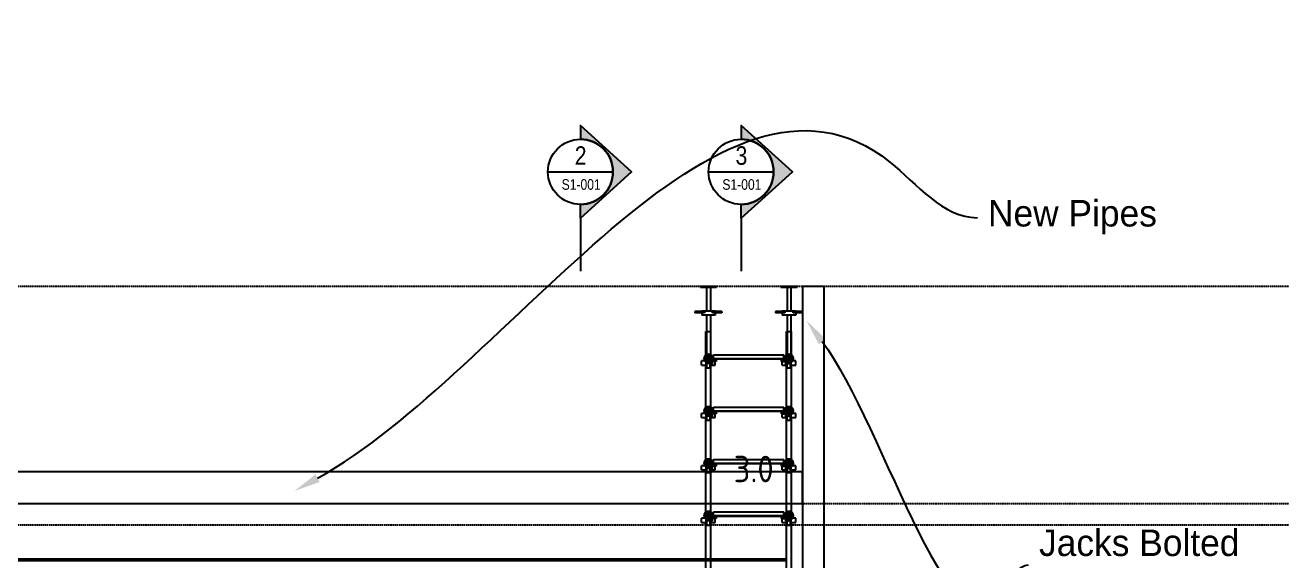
# Model space of a CAD drawing. Header units: millimetres. Extents: x 9116 to 195096, y -114281 to 55636.
# Drawn here: x 31272 to 43223, y -26767 to -21708 of the extents above; entities that cross this region are included whole.
import ezdxf
from ezdxf import colors
from ezdxf.entities.mleader import LeaderData, LeaderLine
from ezdxf.enums import TextEntityAlignment as Align
from ezdxf.math import Vec2, Vec3

# ---------------------------------------------------------------- set-up
doc = ezdxf.new("R2010")
doc.units = ezdxf.units.MM
doc.linetypes.add('KwikScaf_DASHED', pattern=[3.75, 2.5, -1.25])
doc.layers.get('0').update_dxf_attribs({"linetype": 'CONTINUOUS'})
for name, color, linetype in [('Building', 7, 'CONTINUOUS'), ('Grid Lines', 252, 'CONTINUOUS'), ('New Pipes', 7, 'CONTINUOUS'), ('Revision C', 252, 'CONTINUOUS'), ('Scaffold', 7, 'CONTINUOUS')]:
    doc.layers.add(name, color=color, linetype=linetype)
doc.styles.add('ARCH', font='archd.shx', dxfattribs={"height": 250})
doc.styles.add('KwikScaf ISO', font='isocp.shx')

# ---------------------------------------------------------------- blocks, each defined once
blk = doc.blocks.new('Filled Arrow Section Half B')
h = blk.add_hatch(color=256)
edge = h.paths.add_edge_path()
edge.add_line((0, -875), (969, 0))
edge.add_line((969, 0), (0, 875))
edge.add_line((0, 875), (0, 615))
edge.add_arc((0, 0), 615, -90, 90, ccw=False)
edge.add_line((0, -615), (0, -875))
for q in [(0, -615), (0, -1875)]:
    blk.add_line((0, -875), q)
blk.add_lwpolyline([(0, -875), (969, 0), (0, 875), (0, 615)])
blk.add_circle((0, 0), 615)
blk.add_arc((0, 0), 615, 270, 90)
blk = doc.blocks.new('2D Jack Adjustable Screw')
at = {"color": 0, "extrusion": (1, -1.83691e-16, 2.30446e-16)}
for p, q in [((-35, 151.5), (-20, 151.5)), ((-35, 62.25), (-35, 151.5)), ((-20, 62.25), (-20, 151.5)), ((-265.5, 100), (-273.5, 100)), ((-273.5, 100), (-273.5, -52)), ((-265.5, 100), (-265.5, -52)), ((-265.5, 42.5), (-40, 42.5)), ((-265.5, 5.5), (-40, 5.5)), ((-40, 87.75), (-35, 87.75)), ((-40, 87.75), (-40, 24)), ((-40, 24), (-40, -39.75)), ((-35, 62.25), (-20, 62.25)), ((-20, 87.75), (0, 87.75)), ((0, 24), (0, 87.75)), ((0, 42.5), (454.5, 42.5)), ((0, -39.75), (0, 24)), ((0, 5.5), (454.5, 5.5)), ((454.5, 24), (454.5, 42.5)), ((454.5, 5.5), (454.5, 24)), ((-265.5, -52), (-273.5, -52)), ((-40, -39.75), (-35, -39.75)), ((-20, -14.25), (-35, -14.25)), ((-35, -103.5), (-35, -14.25)), ((-35, -103.5), (-20, -103.5)), ((-20, -103.5), (-20, -14.25)), ((-20, -39.75), (0, -39.75))]:
    blk.add_line(p, q, dxfattribs=at)
blk = doc.blocks.new('2D Transom 0.7 Metre')
at = {"color": 0, "extrusion": (0, 1, -1.83691e-16)}
for p, q in [((0, -25), (0, 50)), ((0, 50), (20, 50)), ((50, 0), (13, 0)), ((20, 50), (17, 25)), ((17, 25), (25, 25)), ((25, 63), (689, 63)), ((25, 30), (25, 63)), ((25, 30), (689, 30)), ((25, 25), (25, 30)), ((25, 25), (689, 25)), ((50, 25), (50, 0)), ((664, 25), (664, 0)), ((664, 0), (701, 0)), ((689, 30), (689, 63)), ((689, 25), (689, 30)), ((697, 25), (689, 25)), ((694, 50), (697, 25)), ((714, 50), (694, 50)), ((701, 0), (704, -25)), ((714, -25), (714, 50)), ((10, -25), (0, -25)), ((13, 0), (10, -25)), ((704, -25), (714, -25))]:
    blk.add_line(p, q, dxfattribs=at)

msp = doc.modelspace()

# ---------------------------------------------------------------- linework, layer by layer
at = {"layer": 'Building'}
for p, q in [((38624.4, -24172.7), (38624.4, -33648.7)), ((38624.4, -24172.7), (38824.4, -24172.7)), ((38824.4, -24172.7), (38824.4, -33648.7))]:
    msp.add_line(p, q, dxfattribs=at)
at = {"layer": 'Grid Lines'}
for p, q in [((36215.4, -23092.1), (36830.4, -23092.1)), ((37735.5, -23092.1), (38350.5, -23092.1))]:
    msp.add_line(p, q, dxfattribs=at)
at = {"layer": 'Grid Lines', "color": 252, "linetype": 'KwikScaf_DASHED'}
for p, q in [((19632.3, -24172.7), (43222.7, -24172.7)), ((24416.2, -26226.7), (43222.7, -26226.7)), ((19632.3, -26426.7), (43222.7, -26426.7))]:
    msp.add_line(p, q, dxfattribs=at)
at = {"layer": 'New Pipes', "color": 4}
msp.add_lwpolyline([(27704, -26226.7), (38624.4, -26226.7), (38624.4, -25926.7), (27704, -25926.7)], close=True, dxfattribs=at)
at = {"layer": 'Scaffold', "color": 5, "extrusion": (-1, 6.12323e-17, 0)}
for p, q in [((37709.5, -24599.7), (37757.5, -24599.7)), ((37709.5, -24879.7), (37709.5, -24599.7)), ((37757.5, -24879.7), (37757.5, -24599.7)), ((38471.5, -24599.7), (38519.5, -24599.7)), ((38471.5, -24879.7), (38471.5, -24599.7)), ((38519.5, -24879.7), (38519.5, -24599.7)), ((37674, -24879.7), (37669.5, -24879.7)), ((37669.5, -24919.7), (37669.5, -24879.7)), ((37669.5, -24919.7), (37674, -24919.7)), ((37711.6, -24879.7), (37674, -24879.7)), ((37674, -24919.7), (37711.6, -24919.7)), ((37709.5, -25374.7), (37709.5, -24919.7)), ((37711.6, -24919.7), (37711.6, -24879.7)), ((37715.4, -24879.7), (37711.6, -24879.7)), ((37711.6, -24919.7), (37715.4, -24919.7)), ((37715.4, -24879.7), (37715.4, -24919.7)), ((37727.7, -24904.7), (37717.8, -24904.7)), ((37717.8, -24944.7), (37717.8, -24904.7)), ((37717.8, -24944.7), (37727.7, -24944.7)), ((37739.3, -24904.7), (37727.7, -24904.7)), ((37727.7, -24944.7), (37739.3, -24944.7)), ((37749.2, -24904.7), (37739.3, -24904.7)), ((37739.3, -24944.7), (37749.2, -24944.7)), ((37749.2, -24944.7), (37749.2, -24904.7)), ((37751.7, -24919.7), (37751.7, -24879.7)), ((37755.4, -24879.7), (37751.7, -24879.7)), ((37751.7, -24919.7), (37755.4, -24919.7)), ((37793, -24879.7), (37755.4, -24879.7)), ((37755.4, -24919.7), (37755.4, -24879.7)), ((37755.4, -24919.7), (37793, -24919.7)), ((37757.5, -25374.7), (37757.5, -24919.7)), ((37797.5, -24879.7), (37793, -24879.7)), ((37793, -24919.7), (37797.5, -24919.7)), ((37797.5, -24919.7), (37797.5, -24879.7)), ((38436, -24879.7), (38431.5, -24879.7)), ((38431.5, -24919.7), (38431.5, -24879.7)), ((38431.5, -24919.7), (38436, -24919.7)), ((38473.6, -24879.7), (38436, -24879.7)), ((38436, -24919.7), (38473.6, -24919.7)), ((38471.5, -25374.7), (38471.5, -24919.7)), ((38473.6, -24919.7), (38473.6, -24879.7)), ((38477.4, -24879.7), (38473.6, -24879.7)), ((38473.6, -24919.7), (38477.4, -24919.7)), ((38477.4, -24879.7), (38477.4, -24919.7)), ((38489.7, -24904.7), (38479.8, -24904.7)), ((38479.8, -24944.7), (38479.8, -24904.7)), ((38479.8, -24944.7), (38489.7, -24944.7)), ((38501.3, -24904.7), (38489.7, -24904.7)), ((38489.7, -24944.7), (38501.3, -24944.7)), ((38511.2, -24904.7), (38501.3, -24904.7)), ((38501.3, -24944.7), (38511.2, -24944.7)), ((38511.2, -24944.7), (38511.2, -24904.7)), ((38513.7, -24919.7), (38513.7, -24879.7)), ((38517.4, -24879.7), (38513.7, -24879.7)), ((38513.7, -24919.7), (38517.4, -24919.7)), ((38555, -24879.7), (38517.4, -24879.7)), ((38517.4, -24919.7), (38517.4, -24879.7)), ((38517.4, -24919.7), (38555, -24919.7)), ((38519.5, -25374.7), (38519.5, -24919.7)), ((38559.5, -24879.7), (38555, -24879.7)), ((38555, -24919.7), (38559.5, -24919.7)), ((38559.5, -24919.7), (38559.5, -24879.7)), ((37674, -25374.7), (37669.5, -25374.7)), ((37669.5, -25414.7), (37669.5, -25374.7)), ((37669.5, -25414.7), (37674, -25414.7)), ((37711.6, -25374.7), (37674, -25374.7)), ((37674, -25414.7), (37711.6, -25414.7)), ((37709.5, -25869.7), (37709.5, -25414.7)), ((37711.6, -25414.7), (37711.6, -25374.7)), ((37715.4, -25374.7), (37711.6, -25374.7)), ((37711.6, -25414.7), (37715.4, -25414.7)), ((37715.4, -25374.7), (37715.4, -25414.7)), ((37717.8, -25439.7), (37717.8, -25399.7)), ((37727.7, -25399.7), (37717.8, -25399.7)), ((37717.8, -25439.7), (37727.7, -25439.7)), ((37739.3, -25399.7), (37727.7, -25399.7)), ((37727.7, -25439.7), (37739.3, -25439.7)), ((37749.2, -25399.7), (37739.3, -25399.7)), ((37739.3, -25439.7), (37749.2, -25439.7)), ((37749.2, -25439.7), (37749.2, -25399.7)), ((37751.7, -25414.7), (37751.7, -25374.7)), ((37755.4, -25374.7), (37751.7, -25374.7)), ((37751.7, -25414.7), (37755.4, -25414.7)), ((37793, -25374.7), (37755.4, -25374.7)), ((37755.4, -25414.7), (37755.4, -25374.7)), ((37755.4, -25414.7), (37793, -25414.7)), ((37757.5, -25869.7), (37757.5, -25414.7)), ((37797.5, -25374.7), (37793, -25374.7)), ((37793, -25414.7), (37797.5, -25414.7)), ((37797.5, -25414.7), (37797.5, -25374.7)), ((38436, -25374.7), (38431.5, -25374.7)), ((38431.5, -25414.7), (38431.5, -25374.7)), ((38431.5, -25414.7), (38436, -25414.7)), ((38473.6, -25374.7), (38436, -25374.7)), ((38436, -25414.7), (38473.6, -25414.7)), ((38471.5, -25869.7), (38471.5, -25414.7)), ((38473.6, -25414.7), (38473.6, -25374.7)), ((38477.4, -25374.7), (38473.6, -25374.7)), ((38473.6, -25414.7), (38477.4, -25414.7)), ((38477.4, -25374.7), (38477.4, -25414.7)), ((38479.8, -25439.7), (38479.8, -25399.7)), ((38489.7, -25399.7), (38479.8, -25399.7)), ((38479.8, -25439.7), (38489.7, -25439.7)), ((38501.3, -25399.7), (38489.7, -25399.7)), ((38489.7, -25439.7), (38501.3, -25439.7)), ((38511.2, -25399.7), (38501.3, -25399.7)), ((38501.3, -25439.7), (38511.2, -25439.7)), ((38511.2, -25439.7), (38511.2, -25399.7)), ((38513.7, -25414.7), (38513.7, -25374.7)), ((38517.4, -25374.7), (38513.7, -25374.7)), ((38513.7, -25414.7), (38517.4, -25414.7)), ((38555, -25374.7), (38517.4, -25374.7)), ((38517.4, -25414.7), (38517.4, -25374.7)), ((38517.4, -25414.7), (38555, -25414.7)), ((38519.5, -25869.7), (38519.5, -25414.7)), ((38559.5, -25374.7), (38555, -25374.7)), ((38555, -25414.7), (38559.5, -25414.7)), ((38559.5, -25414.7), (38559.5, -25374.7)), ((37674, -25869.7), (37669.5, -25869.7)), ((37669.5, -25909.7), (37669.5, -25869.7)), ((37669.5, -25909.7), (37674, -25909.7)), ((37711.6, -25869.7), (37674, -25869.7)), ((37674, -25909.7), (37711.6, -25909.7)), ((37709.5, -26364.7), (37709.5, -25909.7)), ((37711.6, -25909.7), (37711.6, -25869.7)), ((37715.4, -25869.7), (37711.6, -25869.7)), ((37711.6, -25909.7), (37715.4, -25909.7)), ((37715.4, -25869.7), (37715.4, -25909.7)), ((37717.8, -25934.7), (37717.8, -25894.7)), ((37727.7, -25894.7), (37717.8, -25894.7)), ((37739.3, -25894.7), (37727.7, -25894.7)), ((37749.2, -25894.7), (37739.3, -25894.7)), ((37749.2, -25934.7), (37749.2, -25894.7)), ((37751.7, -25909.7), (37751.7, -25869.7)), ((37755.4, -25869.7), (37751.7, -25869.7)), ((37751.7, -25909.7), (37755.4, -25909.7)), ((37793, -25869.7), (37755.4, -25869.7)), ((37755.4, -25909.7), (37755.4, -25869.7)), ((37755.4, -25909.7), (37793, -25909.7)), ((37757.5, -26364.7), (37757.5, -25909.7)), ((37797.5, -25869.7), (37793, -25869.7)), ((37793, -25909.7), (37797.5, -25909.7)), ((37797.5, -25909.7), (37797.5, -25869.7)), ((38436, -25869.7), (38431.5, -25869.7)), ((38431.5, -25909.7), (38431.5, -25869.7)), ((38431.5, -25909.7), (38436, -25909.7)), ((38473.6, -25869.7), (38436, -25869.7)), ((38436, -25909.7), (38473.6, -25909.7)), ((38471.5, -26364.7), (38471.5, -25909.7)), ((38473.6, -25909.7), (38473.6, -25869.7)), ((38477.4, -25869.7), (38473.6, -25869.7)), ((38473.6, -25909.7), (38477.4, -25909.7)), ((38477.4, -25869.7), (38477.4, -25909.7)), ((38479.8, -25934.7), (38479.8, -25894.7)), ((38489.7, -25894.7), (38479.8, -25894.7)), ((38501.3, -25894.7), (38489.7, -25894.7)), ((38511.2, -25894.7), (38501.3, -25894.7)), ((38511.2, -25934.7), (38511.2, -25894.7)), ((38513.7, -25909.7), (38513.7, -25869.7)), ((38517.4, -25869.7), (38513.7, -25869.7)), ((38513.7, -25909.7), (38517.4, -25909.7)), ((38555, -25869.7), (38517.4, -25869.7)), ((38517.4, -25909.7), (38517.4, -25869.7)), ((38517.4, -25909.7), (38555, -25909.7)), ((38519.5, -26364.7), (38519.5, -25909.7)), ((38559.5, -25869.7), (38555, -25869.7)), ((38555, -25909.7), (38559.5, -25909.7)), ((38559.5, -25909.7), (38559.5, -25869.7)), ((37717.8, -25934.7), (37727.7, -25934.7)), ((37727.7, -25934.7), (37739.3, -25934.7)), ((37739.3, -25934.7), (37749.2, -25934.7)), ((38479.8, -25934.7), (38489.7, -25934.7)), ((38489.7, -25934.7), (38501.3, -25934.7)), ((38501.3, -25934.7), (38511.2, -25934.7)), ((37674, -26364.7), (37669.5, -26364.7)), ((37669.5, -26404.7), (37669.5, -26364.7)), ((37669.5, -26404.7), (37674, -26404.7)), ((37711.6, -26364.7), (37674, -26364.7)), ((37674, -26404.7), (37711.6, -26404.7)), ((37709.5, -26859.7), (37709.5, -26404.7)), ((37711.6, -26404.7), (37711.6, -26364.7)), ((37715.4, -26364.7), (37711.6, -26364.7)), ((37711.6, -26404.7), (37715.4, -26404.7)), ((37715.4, -26364.7), (37715.4, -26404.7)), ((37717.8, -26429.7), (37717.8, -26389.7)), ((37727.7, -26389.7), (37717.8, -26389.7)), ((37739.3, -26389.7), (37727.7, -26389.7)), ((37749.2, -26389.7), (37739.3, -26389.7)), ((37749.2, -26429.7), (37749.2, -26389.7)), ((37751.7, -26404.7), (37751.7, -26364.7)), ((37755.4, -26364.7), (37751.7, -26364.7)), ((37751.7, -26404.7), (37755.4, -26404.7)), ((37793, -26364.7), (37755.4, -26364.7)), ((37755.4, -26404.7), (37755.4, -26364.7)), ((37755.4, -26404.7), (37793, -26404.7)), ((37757.5, -26859.7), (37757.5, -26404.7)), ((37797.5, -26364.7), (37793, -26364.7)), ((37793, -26404.7), (37797.5, -26404.7)), ((37797.5, -26404.7), (37797.5, -26364.7)), ((38436, -26364.7), (38431.5, -26364.7)), ((38431.5, -26404.7), (38431.5, -26364.7)), ((38431.5, -26404.7), (38436, -26404.7)), ((38473.6, -26364.7), (38436, -26364.7)), ((38436, -26404.7), (38473.6, -26404.7)), ((38471.5, -26859.7), (38471.5, -26404.7)), ((38473.6, -26404.7), (38473.6, -26364.7)), ((38477.4, -26364.7), (38473.6, -26364.7)), ((38473.6, -26404.7), (38477.4, -26404.7)), ((38477.4, -26364.7), (38477.4, -26404.7)), ((38479.8, -26429.7), (38479.8, -26389.7)), ((38489.7, -26389.7), (38479.8, -26389.7)), ((38501.3, -26389.7), (38489.7, -26389.7)), ((38511.2, -26389.7), (38501.3, -26389.7)), ((38511.2, -26429.7), (38511.2, -26389.7)), ((38513.7, -26404.7), (38513.7, -26364.7)), ((38517.4, -26364.7), (38513.7, -26364.7)), ((38513.7, -26404.7), (38517.4, -26404.7)), ((38555, -26364.7), (38517.4, -26364.7)), ((38517.4, -26404.7), (38517.4, -26364.7)), ((38517.4, -26404.7), (38555, -26404.7)), ((38519.5, -26859.7), (38519.5, -26404.7)), ((38559.5, -26364.7), (38555, -26364.7)), ((38555, -26404.7), (38559.5, -26404.7)), ((38559.5, -26404.7), (38559.5, -26364.7)), ((37717.8, -26429.7), (37727.7, -26429.7)), ((37727.7, -26429.7), (37739.3, -26429.7)), ((37739.3, -26429.7), (37749.2, -26429.7)), ((38479.8, -26429.7), (38489.7, -26429.7)), ((38489.7, -26429.7), (38501.3, -26429.7)), ((38501.3, -26429.7), (38511.2, -26429.7))]:
    msp.add_line(p, q, dxfattribs=at)
at = {"layer": 'Scaffold', "color": 40, "const_width": 50}
for points in [[(37708.5, -24855.7, 1), (37758.5, -24855.7, 1)], [(38470.5, -24855.7, 1), (38520.5, -24855.7, 1)], [(37708.5, -25350.7, 1), (37758.5, -25350.7, 1)], [(38470.5, -25350.7, 1), (38520.5, -25350.7, 1)], [(37708.5, -25845.7, 1), (37758.5, -25845.7, 1)], [(38470.5, -25845.7, 1), (38520.5, -25845.7, 1)], [(37708.5, -26340.7, 1), (37758.5, -26340.7, 1)], [(38470.5, -26340.7, 1), (38520.5, -26340.7, 1)]]:
    msp.add_lwpolyline(points, format="xyb", close=True, dxfattribs=at)
at = {"layer": 'Scaffold', "color": 37}
msp.add_lwpolyline([(24048.6, -26766), (38470.6, -26766), (38470.6, -26751), (24048.6, -26751)], close=True, dxfattribs=at)

# ---------------------------------------------------------------- block references
at = {"layer": 'Grid Lines', "xscale": 0.5, "yscale": 0.5, "zscale": 0.5}
for p in [(36522.9, -23092.1), (38043, -23092.1)]:
    msp.add_blockref('Filled Arrow Section Half B', p, dxfattribs=at)
at = {"layer": 'Scaffold', "color": 190, "xscale": -1, "rotation": 90}
for p in [(37757.5, -24446.2), (38519.5, -24446.2)]:
    msp.add_blockref('2D Jack Adjustable Screw', p, dxfattribs=at)
at = {"layer": 'Scaffold', "color": 50}
for p in [(37757.5, -24884.7), (37757.5, -25379.7), (37757.5, -25874.7), (37757.5, -26369.7)]:
    msp.add_blockref('2D Transom 0.7 Metre', p, dxfattribs=at)

# ---------------------------------------------------------------- texts
at = {"layer": 'Grid Lines', "width": 300.421, "attachment_point": 1, "style": 'ARCH'}
for s, insert, char_height in [('\\pi102.58;{\\fArial Narrow|b0|i0|c0|p34;2}', (36366.6, -22851.1), 175), ('\\pi103.24;{\\fArial Narrow|b0|i0|c0|p34;3}', (37886.7, -22851.1), 175), ('\\pi-21.277;{\\fArial Narrow|b0|i0|c0|p34;S1-001}', (36366.6, -23161.8), 100), ('\\pi-21.277;{\\fArial Narrow|b0|i0|c0|p34;S1-001}', (37886.7, -23161.8), 100)]:
    msp.add_mtext(s, dxfattribs=dict(at, insert=insert, char_height=char_height))
at = {"layer": 'Scaffold', "color": 7, "style": 'KwikScaf ISO'}
msp.add_text('  3.0  ', height=250, dxfattribs=at).set_placement((37686.9, -25900.7), align=Align.MIDDLE_LEFT)

# ---------------------------------------------------------------- leaders
at = {"layer": 'Grid Lines'}
ml = msp.add_multileader_mtext('Standard', dxfattribs=at)
ml.set_content('New Pipes', color=256)
ml.set_leader_properties(color=256, linetype='ByLayer', lineweight=-1)
ml.build(insert=Vec2(0, 0))
ml.multileader.update_dxf_attribs({"leader_type": 2, "text_left_attachment_type": 2, "text_right_attachment_type": 2, "dogleg_length": 0.36, "arrow_head_size": 250})
ctx = ml.context
ctx.base_point, ctx.char_height, ctx.arrow_head_size, ctx.landing_gap_size, ctx.plane_origin = Vec3(40277.6, -23525.5), 250, 250, 100, Vec3(33817.8, -26108.5)
ctx.left_attachment, ctx.right_attachment = 2, 2
notes = []
notes.append((ctx, [(0, (1, 1, 0), (40277.2, -23525.5), (1, 0), 0.36, [(0, [(33817.8, -26108.5), (39448.1, -22999.4)], 0, [])])]))
ctx.mtext.insert, ctx.mtext.flow_direction = Vec3(40377.6, -23358.8), 5
at = {"layer": 'Revision C'}
ml = msp.add_multileader_mtext('Standard', dxfattribs=at)
ml.set_content('Jacks Bolted\\PTo slab above', color=256)
ml.set_leader_properties(color=256, linetype='ByLayer', lineweight=-1)
ml.build(insert=Vec2(0, 0))
ml.multileader.update_dxf_attribs({"leader_type": 2, "text_left_attachment_type": 2, "text_right_attachment_type": 2, "dogleg_length": 0.36, "arrow_head_size": 250})
ctx = ml.context
ctx.base_point, ctx.char_height, ctx.arrow_head_size, ctx.landing_gap_size, ctx.plane_origin = Vec3(40761.1, -26806.1), 250, 250, 100, Vec3(39654.8, -25608.1)
ctx.left_attachment, ctx.right_attachment = 2, 2
notes.append((ctx, [(0, (1, 1, 0), (40760.7, -26806.1), (1, 0), 0.36, [(0, [(38660, -24497), (40564.9, -27026.2)], 0, [])])]))
ctx.mtext.insert, ctx.mtext.flow_direction = Vec3(40861.1, -26472.7), 5
for ctx, leaders in notes:
    for number, flags, end, landing, length, lines in leaders:
        leader = LeaderData()
        leader.index, (leader.has_last_leader_line, leader.has_dogleg_vector, leader.attachment_direction) = number, flags
        leader.last_leader_point, leader.dogleg_vector, leader.dogleg_length = Vec3(end), Vec3(landing), length
        for number, points, colour, breaks in lines:
            line = LeaderLine()
            line.index, line.vertices, line.color, line.breaks = number, Vec3.list(points), colors.encode_raw_color(colour), breaks
            leader.lines.append(line)
        ctx.leaders.append(leader)

doc.saveas('drawing.dxf')
